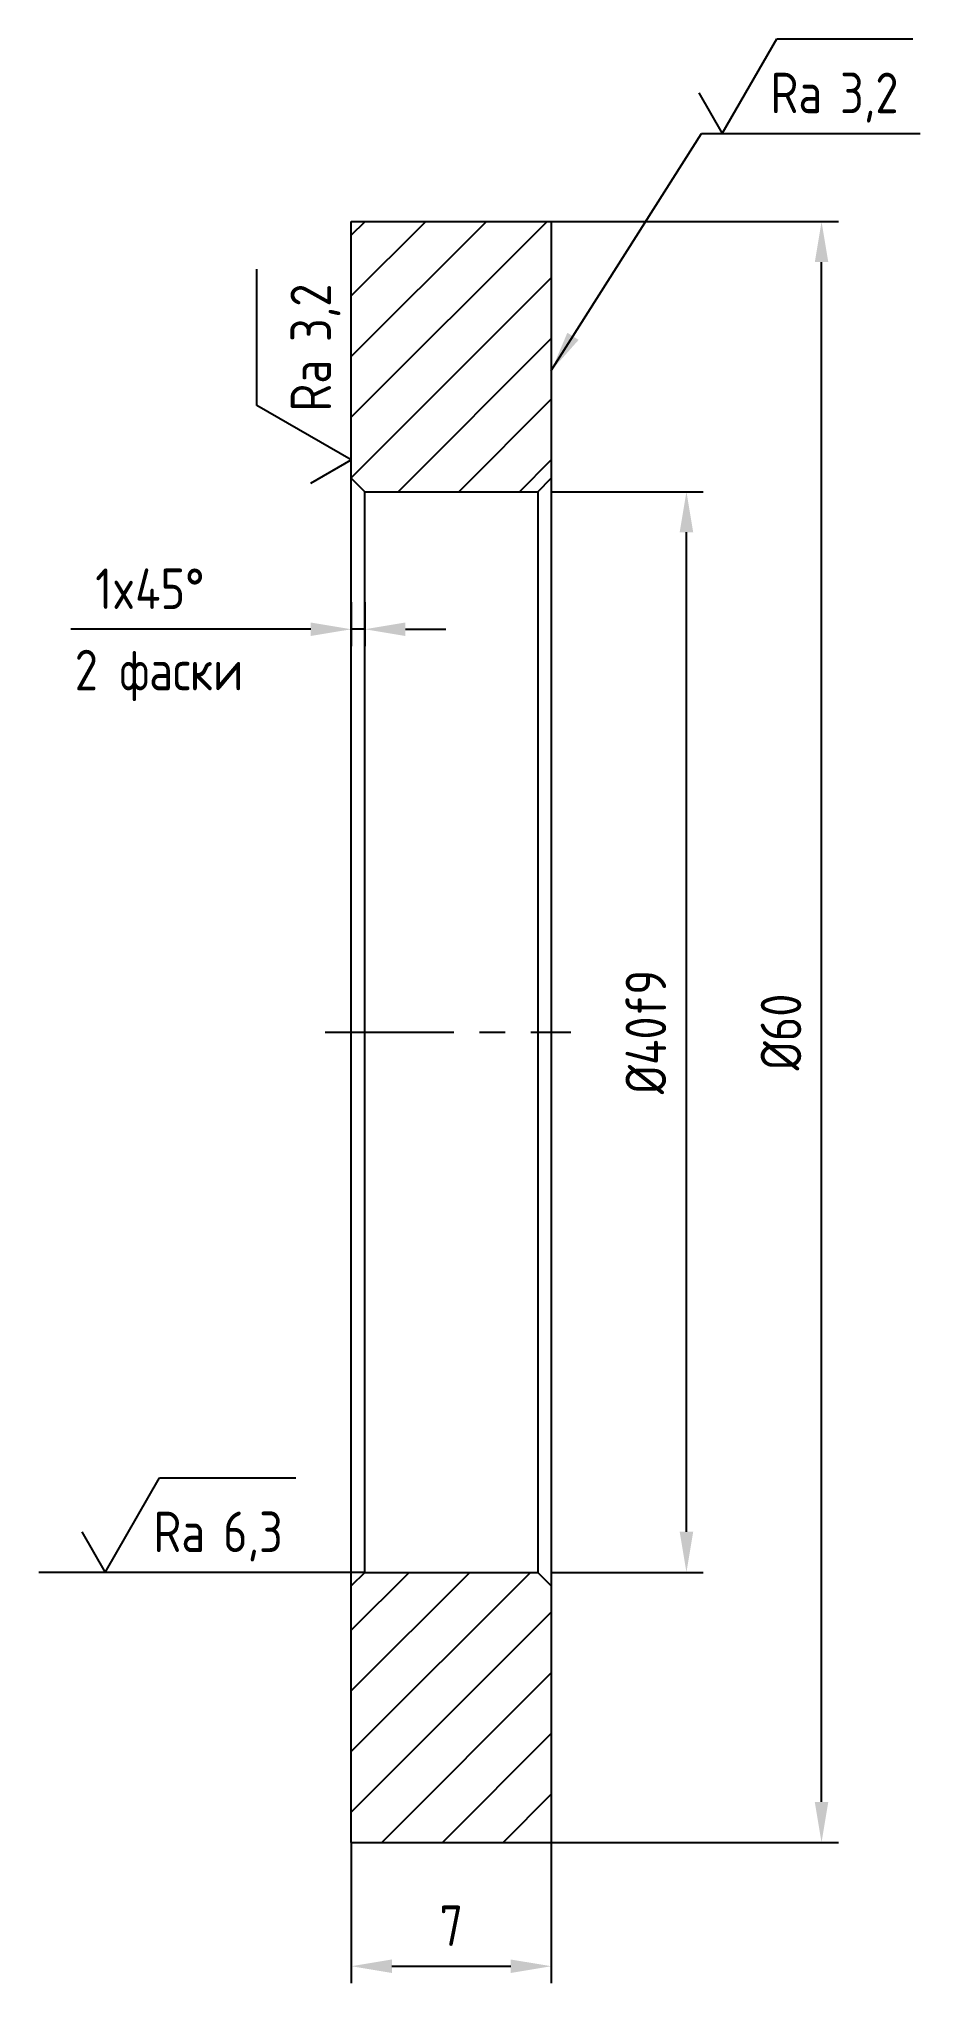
# Model space of a CAD drawing. Header units: millimetres. Extents: x 402.6 to 435.2, y 87.6 to 159.6.
import ezdxf

# ---------------------------------------------------------------- set-up
doc = ezdxf.new("R2010")
doc.units = ezdxf.units.MM
doc.header["$LTSCALE"] = 0.15
doc.linetypes.add('CENTER', pattern=[50.8, 31.75, -6.35, 6.35, -6.35])
for name, color, linetype in [('Cen', 5, 'CENTER'), ('Cont', 6, 'Continuous'), ('Dim', 7, 'Continuous'), ('Hatch', 2, 'Continuous'), ('Text', 3, 'Continuous')]:
    doc.layers.add(name, color=color, linetype=linetype)
doc.styles.add('Style1', font='romans.shx', dxfattribs={"width": 0.8})
doc.dimstyles.new('LIN2_1', dxfattribs={"dimscale": 0.5, "dimtxt": 3, "dimasz": 3, "dimexe": 1.25, "dimexo": 0, "dimgap": 1.5, "dimtad": 1, "dimdec": 1, "dimtxsty": 'Style1', "dimcen": 2.5, "dimclrt": 3, "dimadec": 0, "dimazin": 0, "dimtfac": 1, "dimtdec": 1, "dimtmove": 0, "dimatfit": 3, "dimfxl": 1, "dimarcsym": 0})

# ---------------------------------------------------------------- blocks, each defined once
blk = doc.blocks.new('*D5')
at = {"layer": 'Dim', "color": 0, "lineweight": -2, "transparency": 16777216}
for p, q in [((421.535, 152.847), (432.16, 152.847)), ((431.535, 94.347), (431.535, 151.347)), ((421.535, 92.847), (432.16, 92.847))]:
    blk.add_line(p, q, dxfattribs=at)
at = {"layer": 'Dim', "color": 0, "transparency": 16777216}
for points in [[(431.285, 151.347), (431.785, 151.347), (431.535, 152.847)], [(431.285, 94.347), (431.785, 94.347), (431.535, 92.847)]]:
    blk.add_solid(points, dxfattribs=at)
at = {"layer": 'Dim', "color": 3, "transparency": 16777216, "insert": (430.035, 122.847), "char_height": 1.5, "attachment_point": 5, "rotation": 90, "style": 'Style1'}
blk.add_mtext('%%c60', dxfattribs=at)
blk = doc.blocks.new('*D6')
at = {"layer": 'Dim', "color": 0, "lineweight": -2, "transparency": 16777216}
for p, q in [((414.135, 92.847), (414.135, 87.642)), ((421.535, 92.847), (421.535, 87.642)), ((415.635, 88.267), (420.035, 88.267))]:
    blk.add_line(p, q, dxfattribs=at)
at = {"layer": 'Dim', "color": 0, "transparency": 16777216}
for points in [[(415.635, 88.517), (415.635, 88.017), (414.135, 88.267)], [(420.035, 88.517), (420.035, 88.017), (421.535, 88.267)]]:
    blk.add_solid(points, dxfattribs=at)
at = {"layer": 'Dim', "color": 3, "transparency": 16777216, "insert": (417.835, 89.767), "char_height": 1.5, "attachment_point": 5, "style": 'Style1'}
blk.add_mtext('7', dxfattribs=at)
blk = doc.blocks.new('sherISO_04')
at = {"layer": 'Text'}
blk.add_line((4.04, 7), (14.12, 7), dxfattribs=at)
blk.add_lwpolyline([(-1.73, 3), (0, 0), (4.04, 7)], dxfattribs=at)
at = {"layer": 'Text', "style": 'Style1', "width": 0.8}
blk.add_text('Ra', height=3, dxfattribs=at).set_placement((3.58, 1.5))
blk.add_attdef('3,2', (8.73, 1.5), '', height=3, dxfattribs=at)
blk = doc.blocks.new('*D7')
at = {"layer": 'Dim', "color": 0, "lineweight": -2, "transparency": 16777216}
for p, q in [((421.535, 142.847), (427.16, 142.847)), ((426.535, 104.347), (426.535, 141.347)), ((421.535, 102.847), (427.16, 102.847))]:
    blk.add_line(p, q, dxfattribs=at)
at = {"layer": 'Dim', "color": 0, "transparency": 16777216}
for points in [[(426.285, 141.347), (426.785, 141.347), (426.535, 142.847)], [(426.285, 104.347), (426.785, 104.347), (426.535, 102.847)]]:
    blk.add_solid(points, dxfattribs=at)
at = {"layer": 'Dim', "color": 3, "transparency": 16777216, "insert": (425.035, 122.847), "char_height": 1.5, "attachment_point": 5, "rotation": 90, "style": 'Style1'}
blk.add_mtext('%%c40f9', dxfattribs=at)
blk = doc.blocks.new('sherISO_03')
at = {"layer": 'Text'}
blk.add_line((4.04, 7), (14.12, 7), dxfattribs=at)
blk.add_lwpolyline([(-1.73, 3), (0, 0), (4.04, 7)], dxfattribs=at)
at = {"layer": 'Text', "style": 'Style1', "width": 0.8}
blk.add_text('Ra', height=3, dxfattribs=at).set_placement((3.58, 1.5))
blk.add_attdef('6,3', (8.73, 1.5), '', height=3, dxfattribs=at)
blk = doc.blocks.new('*D8')
at = {"layer": 'Dim', "color": 0, "lineweight": -2, "transparency": 16777216}
for p, q in [((414.135, 138.756), (414.135, 137.131)), ((414.635, 138.756), (414.635, 137.131)), ((412.635, 137.756), (403.758, 137.756)), ((414.635, 137.756), (414.135, 137.756)), ((416.135, 137.756), (417.635, 137.756))]:
    blk.add_line(p, q, dxfattribs=at)
at = {"layer": 'Dim', "color": 0, "transparency": 16777216}
for points in [[(412.635, 138.006), (412.635, 137.506), (414.135, 137.756)], [(416.135, 138.006), (416.135, 137.506), (414.635, 137.756)]]:
    blk.add_solid(points, dxfattribs=at)
at = {"layer": 'Dim', "color": 3, "transparency": 16777216, "insert": (406.68, 139.256), "char_height": 1.5, "attachment_point": 5, "style": 'Style1'}
blk.add_mtext('1x45°', dxfattribs=at)

msp = doc.modelspace()

# ---------------------------------------------------------------- hatches: boundary and pattern name
at = {"layer": 'Hatch'}
h = msp.add_hatch(dxfattribs=at)
h.set_pattern_fill('ANSI31', color=256, scale=0.5, style=0)
h.set_pattern_definition([(45, (385.8893, -174.4991), (-1.122532, 1.122532), [])])
h.paths.add_polyline_path([(421.535, 152.847), (414.135, 152.847), (414.135, 142.847), (421.535, 142.847)])
h.paths.add_polyline_path([(414.135, 92.847), (421.535, 92.847), (421.535, 102.847), (414.135, 102.847)])

# ---------------------------------------------------------------- linework, layer by layer
at = {"layer": 'Cen'}
msp.add_line((413.163, 122.847), (422.259, 122.847), dxfattribs=at)
at = {"layer": 'Cont'}
for p, q in [((414.135, 92.847), (414.135, 152.847)), ((414.135, 152.847), (421.535, 152.847)), ((421.535, 152.847), (421.535, 92.847)), ((414.635, 142.847), (414.135, 143.347)), ((421.035, 142.847), (421.535, 143.347)), ((414.635, 102.847), (414.635, 142.847)), ((414.635, 142.847), (421.035, 142.847)), ((421.035, 142.847), (421.035, 102.847)), ((414.635, 102.847), (414.135, 102.347)), ((414.635, 102.847), (421.035, 102.847)), ((421.035, 102.847), (421.535, 102.347)), ((414.135, 92.847), (421.535, 92.847))]:
    msp.add_line(p, q, dxfattribs=at)
at = {"layer": 'Dim'}
msp.add_line((414.635, 102.847), (402.575, 102.847), dxfattribs=at)

# ---------------------------------------------------------------- block references
at = {"layer": 'Dim', "xscale": 0.5, "yscale": 0.5, "zscale": 0.5}
for name, p, values in [('sherISO_04', (427.855, 156.109), {'3,2': '3,2'}), ('sherISO_03', (405.023, 102.847), {'6,3': '6,3'})]:
    msp.add_blockref(name, p, dxfattribs=at).add_auto_attribs(values)
at = {"layer": 'Dim', "xscale": 0.5, "yscale": 0.5, "zscale": 0.5, "rotation": 90}
msp.add_blockref('sherISO_04', (414.135, 144.024), dxfattribs=at).add_auto_attribs({'3,2': '3,2'})

# ---------------------------------------------------------------- texts
at = {"layer": 'Text', "style": 'Style1', "width": 0.8}
msp.add_text('2 фаски', height=1.5, dxfattribs=at).set_placement((403.903, 135.496))

# ---------------------------------------------------------------- dimensions: what is measured, and where the dimension line sits
at = {"layer": 'Dim'}
for base, p1, p2, text, picture, middle in [((431.535, 152.847), (421.535, 92.847), (421.535, 152.847), '%%c<>', '*D5', (430.035, 122.847)), ((426.535, 142.847), (421.535, 102.847), (421.535, 142.847), '%%c<>f9', '*D7', (425.035, 122.847))]:
    dim = msp.add_linear_dim(base=base, p1=p1, p2=p2, angle=90, text=text, dimstyle='LIN2_1', dxfattribs=at)
    dim.commit()
    dim.dimension.update_dxf_attribs({"geometry": picture, "text_midpoint": middle})
dim = msp.add_linear_dim(base=(414.135, 137.756), p1=(414.635, 138.756), p2=(414.135, 138.756), text='1x45°', dimstyle='LIN2_1', dxfattribs=at)
dim.commit()
dim.dimension.update_dxf_attribs({"geometry": '*D8', "text_midpoint": (406.68, 137.756), "dimtype": 160})
dim = msp.add_linear_dim(base=(421.535, 88.267), p1=(414.135, 92.847), p2=(421.535, 92.847), text='7', dimstyle='LIN2_1', dxfattribs=at)
dim.commit()
dim.dimension.update_dxf_attribs({"geometry": '*D6', "text_midpoint": (417.835, 89.767)})

# ---------------------------------------------------------------- leaders
msp.add_leader([(421.535, 147.331), (427.096, 156.109), (435.182, 156.109)], dimstyle='LIN2_1', override={"dimgap": 1.5, "dimtad": 1}, dxfattribs=at)

doc.saveas('drawing.dxf')
